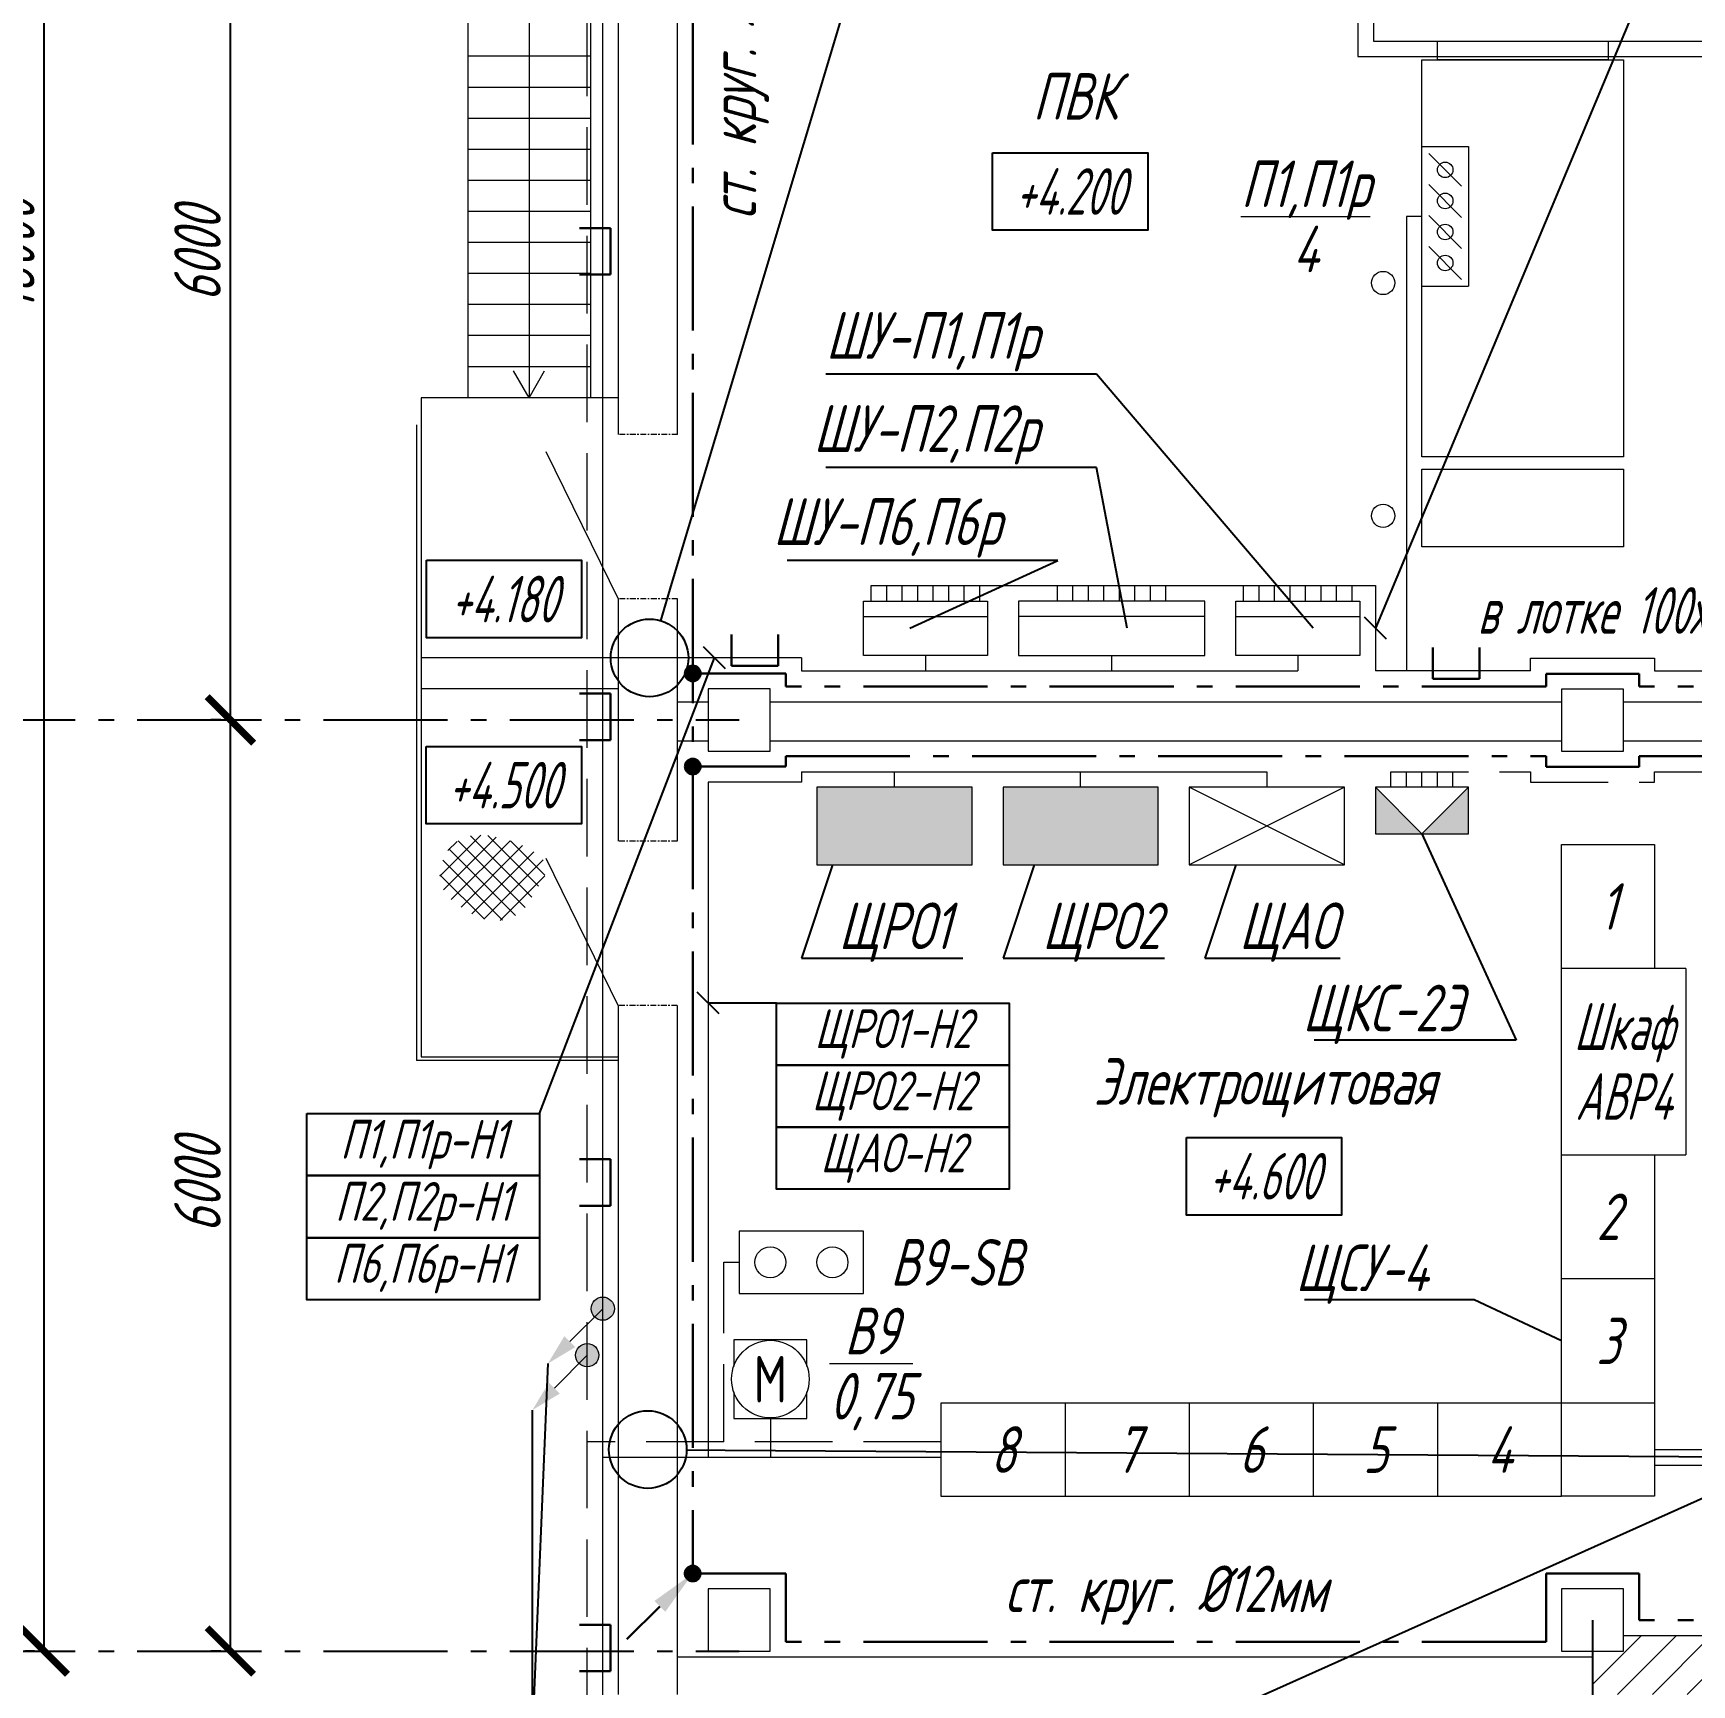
# Model space of a CAD drawing. Header units: millimetres. Extents: x -14296 to 10264, y -13087 to -5602.
# Drawn here: x -2639 to -2532.1, y -12812.1 to -12705.7 of the extents above; entities that cross this region are included whole.
import ezdxf
from ezdxf import colors
from ezdxf.entities.mleader import LeaderData, LeaderLine
from ezdxf.math import Vec2, Vec3

# ---------------------------------------------------------------- set-up
doc = ezdxf.new("R2010")
doc.units = ezdxf.units.MM
for name, pattern in [('CENTER2', [1.125, 0.75, -0.125, 0.125, -0.125]), ('gost5', [7, 5, -2, 0]), ('gost6', [12, 8, -1.5, 1, -1.5])]:
    doc.linetypes.add(name, pattern=pattern)
doc.layers.get('Defpoints').update_dxf_attribs({"color": 33})
for name, color, linetype, lineweight in [('Заземление (Сущ)', 6, 'gost6', 25), ('КаБель контрольный (Вновь)', 142, 'gost5', 15), ('КаБель силовой (Вновь)', 1, 'Continuous', 15), ('Линия выноска', 137, 'Continuous', 25), ('Осевая', 4, 'gost6', 25), ('Размерная', 4, 'Continuous', 25), ('Рамка тонкая', 5, 'Continuous', 25), ('Строительный', 251, 'Continuous', 13), ('Текст', 7, 'Continuous', 20), ('Технологическое', 156, 'Continuous', 18), ('Щиты пульты (Вновь)', 5, 'Continuous', 15), ('Эл. аппараты (Вновь)', 93, 'Continuous', 15), ('ЭлектрооБорудование (Вновь)', 160, 'Continuous', 15)]:
    doc.layers.add(name, color=color, linetype=linetype, lineweight=lineweight)
doc.layers.add('орудован', color=7, linetype='Continuous')
doc.styles.add('gost shx', font='gost.shx', dxfattribs={"oblique": 15})
doc.styles.add('Simplex', font='simplex.shx', dxfattribs={"width": 0.7, "oblique": 15})
doc.linetypes.add('ограждение1', pattern='A,0.25,-0.1,[133,ltypeshp.shx,S=0.1,R=0,X=-0.1,Y=0],-0.1,1', length=1.45)
doc.dimstyles.new('ISO-25', dxfattribs={"dimtxt": 3, "dimasz": 2.5, "dimexe": 1.25, "dimexo": 0.625, "dimtad": 1, "dimtxsty": 'gost shx', "dimcen": 2.5, "dimclrt": 2, "dimadec": 0, "dimazin": 0, "dimtfac": 1, "dimtmove": 0, "dimatfit": 3, "dimfxl": 1, "dimarcsym": 0})

# ---------------------------------------------------------------- blocks, each defined once
blk = doc.blocks.new('A$C32520DA1')
at = {"layer": 'орудован', "lineweight": -2, "ltscale": 0.3}
h = blk.add_hatch(dxfattribs=at)
h.set_pattern_fill('ANSI37', color=4, scale=0.25, angle=270, style=0)
h.set_pattern_definition([(45, (345.161, -3272.3488), (0.561266, -0.561266), []), (315, (345.161, -3272.3488), (-0.561266, -0.561266), [])])
edge = h.paths.add_edge_path()
edge.add_spline(control_points=[(2.52, -0.8), (2.28, -1.28), (1.72, -2.41), (-0.45, -2.98), (-2.14, -1.94), (-3.79, -0.67), (-3.56, 1.53), (-1.96, 2.98), (0.07, 2.73), (1.77, 2.21), (3.79, 0.92), (2.93, -0.25), (2.52, -0.8)], knot_values=[0, 0, 0, 0, 1.566566, 3.673336, 5.745346, 7.383422, 9.561681, 11.30499, 13.330467, 15.16078, 17.108533, 18.858869, 18.858869, 18.858869, 18.858869], degree=3, periodic=0)
blk = doc.blocks.new('_ArchTick')
at = {"color": 0, "const_width": 0.15}
blk.add_lwpolyline([(-0.5, -0.5), (0.5, 0.5)], dxfattribs=at)
blk = doc.blocks.new('*D899')
at = {"layer": 'Defpoints', "color": 0, "lineweight": 15, "transparency": 16777216}
for p in [(-2626.26, -12749.97), (-2626.26, -12749.97), (-2626.26, -12809.97)]:
    blk.add_point(p, dxfattribs=at)
at = {"layer": 'Размерная', "color": 0, "lineweight": -2, "transparency": 16777216}
for p, q in [((-2626.88, -12749.97), (-2627.51, -12749.97)), ((-2626.26, -12809.97), (-2626.26, -12749.97)), ((-2626.88, -12809.97), (-2627.51, -12809.97))]:
    blk.add_line(p, q, dxfattribs=at)
at = {"layer": 'Размерная', "color": 0, "lineweight": -2, "transparency": 16777216, "xscale": 3, "yscale": 3, "zscale": 3}
for p, rotation in [((-2626.26, -12749.97), 90), ((-2626.26, -12809.97), 270)]:
    blk.add_blockref('_ArchTick', p, dxfattribs=dict(at, rotation=rotation))
at = {"layer": 'Размерная', "color": 2, "transparency": 16777216, "insert": (-2628.38, -12779.97), "char_height": 3, "attachment_point": 5, "rotation": 90, "style": 'Simplex'}
blk.add_mtext('6000', dxfattribs=at)
blk = doc.blocks.new('*D900')
at = {"layer": 'Defpoints', "color": 0, "lineweight": 15, "transparency": 16777216}
for p in [(-2626.26, -12689.97), (-2626.26, -12689.97), (-2626.26, -12749.97)]:
    blk.add_point(p, dxfattribs=at)
at = {"layer": 'Размерная', "color": 0, "lineweight": -2, "transparency": 16777216}
for p, q in [((-2626.88, -12689.97), (-2627.51, -12689.97)), ((-2626.26, -12749.97), (-2626.26, -12689.97)), ((-2626.88, -12749.97), (-2627.51, -12749.97))]:
    blk.add_line(p, q, dxfattribs=at)
at = {"layer": 'Размерная', "color": 0, "lineweight": -2, "transparency": 16777216, "xscale": 3, "yscale": 3, "zscale": 3}
for p, rotation in [((-2626.26, -12689.97), 90), ((-2626.26, -12749.97), 270)]:
    blk.add_blockref('_ArchTick', p, dxfattribs=dict(at, rotation=rotation))
at = {"layer": 'Размерная', "color": 2, "transparency": 16777216, "insert": (-2628.38, -12719.97), "char_height": 3, "attachment_point": 5, "rotation": 90, "style": 'Simplex'}
blk.add_mtext('6000', dxfattribs=at)
blk = doc.blocks.new('*D902')
at = {"layer": 'Defpoints', "color": 0, "lineweight": 15, "transparency": 16777216}
for p in [(-2638.26, -12629.97), (-2638.26, -12629.97), (-2638.26, -12809.97)]:
    blk.add_point(p, dxfattribs=at)
at = {"layer": 'Размерная', "color": 0, "lineweight": -2, "transparency": 16777216}
for p, q in [((-2638.88, -12629.97), (-2639.51, -12629.97)), ((-2638.26, -12809.97), (-2638.26, -12629.97)), ((-2638.88, -12809.97), (-2639.51, -12809.97))]:
    blk.add_line(p, q, dxfattribs=at)
at = {"layer": 'Размерная', "color": 0, "lineweight": -2, "transparency": 16777216, "xscale": 3, "yscale": 3, "zscale": 3}
for p, rotation in [((-2638.26, -12629.97), 90), ((-2638.26, -12809.97), 270)]:
    blk.add_blockref('_ArchTick', p, dxfattribs=dict(at, rotation=rotation))
at = {"layer": 'Размерная', "color": 2, "transparency": 16777216, "insert": (-2640.38, -12719.97), "char_height": 3, "attachment_point": 5, "rotation": 90, "style": 'Simplex'}
blk.add_mtext('18000', dxfattribs=at)
blk = doc.blocks.new('A$C218E5FD8')
at = {"layer": 'Заземление (Сущ)', "lineweight": 30}
blk.add_hatch(color=256, dxfattribs=at).paths.add_polyline_path([(4.74, 4.24, 1), (3.74, 4.24, 1)])
blk.add_line((2.12, 2.12), (0, 0), dxfattribs=at)
blk.add_circle((4.24, 4.24), 0.5, dxfattribs=at)
blk.add_solid([(2.47, 1.77), (1.77, 2.47), (4.24, 4.24)], dxfattribs=at)
blk = doc.blocks.new('A$C52C35D5F')
at = {"layer": 'Щиты пульты (Вновь)'}
blk.add_hatch(color=256, dxfattribs=at).paths.add_polyline_path([(0, 5), (0, 0), (10, 0), (10, 5)])
for p, q in [((0, 5), (0, 0)), ((10, 5), (0, 5)), ((10, 0), (10, 5)), ((0, 0), (10, 0))]:
    blk.add_line(p, q, dxfattribs=at)
blk = doc.blocks.new('A$C66865B55')
at = {"layer": 'Щиты пульты (Вновь)'}
for p, q in [((0, 5), (0, 0)), ((10, 5), (0, 5)), ((0, 5), (10, 0)), ((0, 0), (10, 5)), ((10, 0), (10, 5)), ((0, 0), (10, 0))]:
    blk.add_line(p, q, dxfattribs=at)
blk = doc.blocks.new('_None')
blk = doc.blocks.new('A$C2C4D244A')
at = {"layer": 'Эл. аппараты (Вновь)'}
for p, q in [((4, 8), (0, 8)), ((0, 8), (0, 0)), ((4, 0), (4, 8)), ((0, 0), (4, 0))]:
    blk.add_line(p, q, dxfattribs=at)
for centre in [(2, 6), (2, 2)]:
    blk.add_circle(centre, 1, dxfattribs=at)
blk = doc.blocks.new('A$C4BB167BF')
at = {"layer": 'Щиты пульты (Вновь)'}
h = blk.add_hatch(color=256, dxfattribs=at)
h.paths.add_polyline_path([(0, 3), (0, 0), (3, 3)])
h.paths.add_polyline_path([(6, 3), (3, 3), (6, 0)])
for p, q in [((0, 3), (0, 0)), ((6, 3), (0, 3)), ((0, 0), (3, 3)), ((3, 3), (6, 0)), ((6, 0), (6, 3)), ((0, 0), (6, 0))]:
    blk.add_line(p, q, dxfattribs=at)
blk = doc.blocks.new('_DotBlank')
at = {"color": 0, "linetype": 'ByBlock', "lineweight": -2}
blk.add_line((-0.5, 0), (-1, 0), dxfattribs=at)
blk.add_circle((0, 0), 0.5, dxfattribs=at)

msp = doc.modelspace()

# ---------------------------------------------------------------- hatches: boundary and pattern name
at = {"layer": 'Заземление (Сущ)', "lineweight": 30}
for points in [[(-2595.95744, -12746.97393, 1), (-2596.95744, -12746.97393, 1)], [(-2595.95744, -12752.97393, 1), (-2596.95744, -12752.97393, 1)]]:
    msp.add_hatch(color=256, dxfattribs=at).paths.add_polyline_path(points)
at = {"layer": 'КаБель контрольный (Вновь)', "linetype": 'ByBlock'}
msp.add_hatch(color=256, dxfattribs=at).paths.add_polyline_path([(-2604.00744, -12790.90925, 1), (-2602.50744, -12790.90925, 1)])
at = {"layer": 'КаБель силовой (Вновь)'}
msp.add_hatch(color=256, dxfattribs=at).paths.add_polyline_path([(-2603.00744, -12787.90925, 1), (-2601.50744, -12787.90925, 1)])
at = {"layer": 'Строительный'}
h = msp.add_hatch(dxfattribs=at)
h.set_pattern_fill('ANSI31', color=256, scale=0.5)
h.set_pattern_definition([(45, (-5585.6675, -13627.7531), (-1.122532, 1.122532), [])])
h.paths.add_polyline_path([(-2519.85744, -12812.77393), (-2519.85744, -12808.97393), (-2536.45744, -12808.97393), (-2536.45744, -12809.97393), (-2538.45744, -12809.97393), (-2538.45744, -12812.77393)])
h.paths.add_polyline_path([(-2505.45744, -12812.77393), (-2505.45744, -12808.97393), (-2509.25744, -12808.97393), (-2509.25744, -12812.77393)])

# ---------------------------------------------------------------- linework, layer by layer
at = {"layer": 'Заземление (Сущ)', "lineweight": 30}
for p, q in [((-2596.45744, -12692.88466), (-2596.45744, -12804.97393)), ((-2590.45744, -12746.97393), (-2596.45744, -12746.97393)), ((-2590.45744, -12747.81321), (-2590.45744, -12746.97393)), ((-2541.45744, -12747.81321), (-2590.45744, -12747.81321)), ((-2535.45744, -12746.99014), (-2541.45744, -12746.99014)), ((-2541.45744, -12746.99014), (-2541.45744, -12747.81321)), ((-2535.45744, -12747.81321), (-2535.45744, -12746.99014)), ((-2486.45744, -12747.81321), (-2535.45744, -12747.81321)), ((-2590.45744, -12752.97393), (-2596.45744, -12752.97393)), ((-2590.45744, -12752.97393), (-2590.45744, -12752.31321)), ((-2590.45744, -12752.31321), (-2541.45744, -12752.31321)), ((-2541.45744, -12752.99014), (-2541.45744, -12752.31321)), ((-2535.45744, -12752.99014), (-2541.45744, -12752.99014)), ((-2535.45744, -12752.99014), (-2535.45744, -12752.31321)), ((-2535.45744, -12752.31321), (-2486.45744, -12752.31321)), ((-2590.45744, -12804.97393), (-2596.45744, -12804.97393)), ((-2590.45744, -12809.37393), (-2590.45744, -12804.97393)), ((-2535.45744, -12804.97393), (-2541.45744, -12804.97393)), ((-2541.45744, -12804.97393), (-2541.45744, -12809.37393)), ((-2535.45744, -12807.97393), (-2535.45744, -12804.97393)), ((-2486.45744, -12807.97393), (-2535.45744, -12807.97393)), ((-2541.45744, -12809.37393), (-2590.45744, -12809.37393))]:
    msp.add_line(p, q, dxfattribs=at)
for centre in [(-2596.45744, -12746.97393), (-2596.45744, -12752.97393)]:
    msp.add_circle(centre, 0.5, dxfattribs=at)
at = {"layer": 'КаБель контрольный (Вновь)'}
for p, q in [((-2603.25744, -12814.77393), (-2603.25744, -12625.17393)), ((-2551.45744, -12754.31321), (-2551.45744, -12753.31321)), ((-2551.45744, -12753.31321), (-2542.45744, -12753.31321)), ((-2550.45744, -12754.31321), (-2550.45744, -12753.31321)), ((-2549.45744, -12754.31321), (-2549.45744, -12753.31321)), ((-2548.45744, -12754.31321), (-2548.45744, -12753.31321)), ((-2547.45744, -12754.31321), (-2547.45744, -12753.31321)), ((-2542.45744, -12753.31321), (-2542.45744, -12753.99014)), ((-2542.45744, -12753.99014), (-2534.45744, -12753.99014)), ((-2534.45744, -12753.99014), (-2534.45744, -12753.31321)), ((-2534.45744, -12753.31321), (-2528.45744, -12753.31321)), ((-2594.45744, -12796.49014), (-2594.45744, -12784.92195)), ((-2594.45744, -12784.92195), (-2593.45744, -12784.92195)), ((-2580.45744, -12796.49014), (-2603.25744, -12796.49014)), ((-2534.45744, -12797.99014), (-2521.45744, -12797.99014))]:
    msp.add_line(p, q, dxfattribs=at)
at = {"layer": 'КаБель контрольный (Вновь)', "linetype": 'ByBlock'}
msp.add_line((-2605.37876, -12793.03057), (-2603.25744, -12790.90925), dxfattribs=at)
msp.add_circle((-2603.25744, -12790.90925), 0.75, dxfattribs=at)
msp.add_solid([(-2605.0252, -12793.38412), (-2605.73231, -12792.67702), (-2606.79297, -12794.44478)], dxfattribs=at)
at = {"layer": 'КаБель силовой (Вновь)'}
for p, q in [((-2602.25744, -12813.77393), (-2602.25744, -12626.17393)), ((-2549.45744, -12713.02393), (-2546.45744, -12713.02393)), ((-2549.45744, -12722.02393), (-2549.45744, -12713.02393)), ((-2546.89678, -12715.58459), (-2549.0181, -12713.46327)), ((-2546.45744, -12713.02393), (-2546.45744, -12722.02393)), ((-2546.89678, -12717.58459), (-2549.0181, -12715.46327)), ((-2549.45744, -12717.52393), (-2550.45744, -12717.52393)), ((-2550.45744, -12717.52393), (-2550.45744, -12746.81321)), ((-2546.89678, -12719.58459), (-2549.0181, -12717.46327)), ((-2546.89678, -12721.58459), (-2549.0181, -12719.46327)), ((-2549.45744, -12722.02393), (-2546.45902, -12722.02393)), ((-2584.95744, -12741.31321), (-2552.45744, -12741.31321)), ((-2584.95744, -12742.31321), (-2584.95744, -12741.31321)), ((-2583.95744, -12742.31321), (-2583.95744, -12741.31321)), ((-2582.95744, -12742.31321), (-2582.95744, -12741.31321)), ((-2581.95744, -12742.31321), (-2581.95744, -12741.31321)), ((-2580.95744, -12742.31321), (-2580.95744, -12741.31321)), ((-2579.95744, -12742.31321), (-2579.95744, -12741.31321)), ((-2578.95744, -12742.31321), (-2578.95744, -12741.31321)), ((-2577.95744, -12742.31321), (-2577.95744, -12741.31321)), ((-2572.95744, -12742.31321), (-2572.95744, -12741.31321)), ((-2571.95744, -12742.31321), (-2571.95744, -12741.31321)), ((-2570.95744, -12742.31321), (-2570.95744, -12741.31321)), ((-2569.95744, -12742.31321), (-2569.95744, -12741.31321)), ((-2568.95744, -12742.31321), (-2568.95744, -12741.31321)), ((-2567.95744, -12742.31321), (-2567.95744, -12741.31321)), ((-2566.95744, -12742.31321), (-2566.95744, -12741.31321)), ((-2565.95744, -12742.31321), (-2565.95744, -12741.31321)), ((-2560.95744, -12742.31321), (-2560.95744, -12741.31321)), ((-2559.95744, -12742.31321), (-2559.95744, -12741.31321)), ((-2558.95744, -12742.31321), (-2558.95744, -12741.31321)), ((-2557.95744, -12742.31321), (-2557.95744, -12741.31321)), ((-2556.95744, -12742.31321), (-2556.95744, -12741.31321)), ((-2555.95744, -12742.31321), (-2555.95744, -12741.31321)), ((-2554.95744, -12742.31321), (-2554.95744, -12741.31321)), ((-2553.95744, -12742.31321), (-2553.95744, -12741.31321)), ((-2552.45744, -12741.31321), (-2552.45744, -12746.81321)), ((-2589.45744, -12745.97393), (-2602.25744, -12745.97393)), ((-2589.45744, -12745.97393), (-2589.45744, -12746.81321)), ((-2581.45744, -12745.81321), (-2581.45744, -12746.81321)), ((-2569.45744, -12745.81321), (-2569.45744, -12746.81321)), ((-2557.45744, -12745.81321), (-2557.45744, -12746.81321)), ((-2542.45744, -12746.81321), (-2542.45744, -12745.99014)), ((-2542.45744, -12745.99014), (-2534.45744, -12745.99014)), ((-2534.45744, -12745.99014), (-2534.45744, -12746.81321)), ((-2589.45744, -12746.81321), (-2557.45744, -12746.81321)), ((-2542.45744, -12746.81321), (-2552.45744, -12746.81321)), ((-2534.45744, -12746.81321), (-2500.45744, -12746.81321)), ((-2589.45744, -12753.97393), (-2595.45744, -12753.97393)), ((-2595.45744, -12753.97393), (-2595.45744, -12797.49014)), ((-2589.45744, -12753.31321), (-2559.45744, -12753.31321)), ((-2589.45744, -12753.31321), (-2589.45744, -12753.97393)), ((-2583.45744, -12754.31321), (-2583.45744, -12753.31321)), ((-2571.45744, -12754.31321), (-2571.45744, -12753.31321)), ((-2559.45744, -12753.31321), (-2559.45744, -12754.31321)), ((-2604.37876, -12790.03057), (-2602.25744, -12787.90925)), ((-2591.45607, -12794.9497), (-2591.45607, -12797.49014)), ((-2534.45744, -12796.99014), (-2522.45744, -12796.99014)), ((-2580.45744, -12797.49014), (-2602.25744, -12797.49014))]:
    msp.add_line(p, q, dxfattribs=at)
for centre, radius in [((-2547.95744, -12714.52393), 0.5), ((-2547.95744, -12716.52393), 0.5), ((-2547.95744, -12718.52393), 0.5), ((-2547.95744, -12720.52393), 0.5), ((-2551.95744, -12721.81321), 0.75), ((-2551.95744, -12736.81321), 0.75), ((-2602.25744, -12787.90925), 0.75)]:
    msp.add_circle(centre, radius, dxfattribs=at)
msp.add_solid([(-2604.0252, -12790.38412), (-2604.73231, -12789.67702), (-2605.79297, -12791.44478)], dxfattribs=at)
at = {"layer": 'Линия выноска'}
for p, q in [((-2527.59742, -12684.66222), (-2552.45744, -12744.06321)), ((-2551.75033, -12744.77031), (-2553.16454, -12743.3561)), ((-2594.34302, -12746.68104), (-2595.75724, -12745.26683)), ((-2606.3275, -12775.33504), (-2595.05013, -12745.97393)), ((-2594.75033, -12768.92026), (-2596.16454, -12767.50605)), ((-2591.06141, -12768.21315), (-2595.45744, -12768.21315)), ((-2605.79297, -12791.44478), (-2606.79297, -12815.07865)), ((-2606.79297, -12815.07865), (-2606.79297, -12794.44478))]:
    msp.add_line(p, q, dxfattribs=at)
at = {"layer": 'Осевая'}
for p, q in [((-2644.25744, -12749.97393), (-2593.45744, -12749.97393)), ((-2538.45744, -12807.97393), (-2538.45744, -12824.88129)), ((-2644.25744, -12809.97393), (-2593.45744, -12809.97393))]:
    msp.add_line(p, q, dxfattribs=at)
at = {"layer": 'Рамка тонкая', "lineweight": 30}
for p, q in [((-2601.75744, -12718.27393), (-2603.75744, -12718.27393)), ((-2601.75744, -12721.27393), (-2601.75744, -12718.27393)), ((-2603.75744, -12721.27393), (-2601.75744, -12721.27393)), ((-2593.95744, -12744.47393), (-2593.95744, -12746.47393)), ((-2590.95744, -12746.47393), (-2590.95744, -12744.47393)), ((-2548.75744, -12745.31321), (-2548.75744, -12747.31321)), ((-2545.75744, -12747.31321), (-2545.75744, -12745.31321)), ((-2593.95744, -12746.47393), (-2590.95744, -12746.47393)), ((-2548.75744, -12747.31321), (-2545.75744, -12747.31321)), ((-2601.75744, -12748.27393), (-2603.75744, -12748.27393)), ((-2601.75744, -12751.27393), (-2601.75744, -12748.27393)), ((-2603.75744, -12751.27393), (-2601.75744, -12751.27393)), ((-2601.75744, -12778.27393), (-2603.75744, -12778.27393)), ((-2601.75744, -12781.27393), (-2601.75744, -12778.27393)), ((-2603.75744, -12781.27393), (-2601.75744, -12781.27393)), ((-2601.75744, -12808.27393), (-2603.75744, -12808.27393)), ((-2601.75744, -12811.27393), (-2601.75744, -12808.27393)), ((-2603.75744, -12811.27393), (-2601.75744, -12811.27393))]:
    msp.add_line(p, q, dxfattribs=at)
at = {"layer": 'Рамка тонкая'}
for points in [[(-2577.12844, -12713.41607), (-2567.12844, -12713.41607), (-2567.12844, -12718.41607), (-2577.12844, -12718.41607)], [(-2613.61817, -12739.68396), (-2603.61817, -12739.68396), (-2603.61817, -12744.68396), (-2613.61817, -12744.68396)], [(-2613.63485, -12751.67511), (-2603.63485, -12751.67511), (-2603.63485, -12756.67511), (-2613.63485, -12756.67511)], [(-2591.06141, -12768.21315), (-2576.06141, -12768.21315), (-2576.06141, -12772.21315), (-2591.06141, -12772.21315)], [(-2591.06141, -12772.21315), (-2576.06141, -12772.21315), (-2576.06141, -12776.21315), (-2591.06141, -12776.21315)], [(-2621.3275, -12775.33504), (-2606.3275, -12775.33504), (-2606.3275, -12779.33504), (-2621.3275, -12779.33504)], [(-2591.06141, -12776.21315), (-2576.06141, -12776.21315), (-2576.06141, -12780.21315), (-2591.06141, -12780.21315)], [(-2564.634, -12776.87648), (-2554.634, -12776.87648), (-2554.634, -12781.87648), (-2564.634, -12781.87648)], [(-2621.3275, -12779.33504), (-2606.3275, -12779.33504), (-2606.3275, -12783.33504), (-2621.3275, -12783.33504)], [(-2621.3275, -12783.33504), (-2606.3275, -12783.33504), (-2606.3275, -12787.33504), (-2621.3275, -12787.33504)]]:
    msp.add_lwpolyline(points, close=True, dxfattribs=at)
at = {"layer": 'Строительный'}
for p, q in [((-2601.25744, -12627.17393), (-2601.25744, -12731.57393)), ((-2597.45744, -12688.72393), (-2597.45744, -12731.57393)), ((-2613.95744, -12729.20679), (-2613.95744, -12771.68599)), ((-2614.25744, -12730.94738), (-2614.25744, -12731.24738)), ((-2605.93628, -12732.66244), (-2601.25744, -12742.17393)), ((-2601.25744, -12742.17393), (-2601.25744, -12757.77393)), ((-2597.45744, -12742.17393), (-2597.45744, -12757.77393)), ((-2597.45744, -12748.81321), (-2595.45744, -12748.81321)), ((-2597.45744, -12748.81321), (-2595.45744, -12748.81321)), ((-2591.45744, -12747.97393), (-2595.45744, -12747.97393)), ((-2595.45744, -12747.97393), (-2595.45744, -12751.97393)), ((-2591.45744, -12747.97393), (-2595.45744, -12747.97393)), ((-2595.45744, -12747.97393), (-2595.45744, -12751.97393)), ((-2591.45744, -12751.97393), (-2591.45744, -12747.97393)), ((-2591.45744, -12751.97393), (-2591.45744, -12747.97393)), ((-2591.45744, -12748.81321), (-2540.45744, -12748.81321)), ((-2536.45744, -12747.99014), (-2540.45744, -12747.99014)), ((-2540.45744, -12747.99014), (-2540.45744, -12751.99014)), ((-2536.45744, -12751.99014), (-2536.45744, -12747.99014)), ((-2536.45744, -12748.81321), (-2485.45744, -12748.81321)), ((-2536.45744, -12748.81321), (-2485.45744, -12748.81321)), ((-2597.45744, -12751.31321), (-2595.45744, -12751.31321)), ((-2595.45744, -12751.97393), (-2591.45744, -12751.97393)), ((-2595.45744, -12751.97393), (-2591.45744, -12751.97393)), ((-2591.45744, -12751.31321), (-2540.45744, -12751.31321)), ((-2540.45744, -12751.99014), (-2536.45744, -12751.99014)), ((-2536.45744, -12751.31321), (-2485.45744, -12751.31321)), ((-2605.93628, -12758.8814), (-2601.25744, -12768.39288)), ((-2601.25744, -12768.37393), (-2601.25744, -12812.77393)), ((-2597.45744, -12768.37393), (-2597.45744, -12812.77393)), ((-2613.95744, -12771.68599), (-2601.25744, -12771.68599)), ((-2591.45744, -12805.97393), (-2595.45744, -12805.97393)), ((-2595.45744, -12805.97393), (-2595.45744, -12809.97393)), ((-2591.45744, -12809.97393), (-2591.45744, -12805.97393)), ((-2595.45744, -12809.97393), (-2591.45744, -12809.97393))]:
    msp.add_line(p, q, dxfattribs=at)
at = {"layer": 'Строительный', "ltscale": 0.3}
for p, q in [((-2610.95737, -12684.20679), (-2610.95737, -12729.20679)), ((-2603.05744, -12684.20679), (-2603.05744, -12729.20679)), ((-2607.0074, -12685.80679), (-2607.0074, -12729.20679)), ((-2603.05744, -12707.20679), (-2610.95737, -12707.20679)), ((-2603.05744, -12709.20679), (-2610.95737, -12709.20679)), ((-2603.05744, -12711.20679), (-2610.95737, -12711.20679)), ((-2603.05744, -12713.20679), (-2610.95737, -12713.20679)), ((-2603.05744, -12715.20679), (-2610.95737, -12715.20679)), ((-2603.05744, -12717.20679), (-2610.95737, -12717.20679)), ((-2603.05744, -12719.20679), (-2610.95737, -12719.20679)), ((-2603.05744, -12721.20679), (-2610.95737, -12721.20679)), ((-2603.05744, -12723.20679), (-2610.95737, -12723.20679)), ((-2603.05744, -12725.20679), (-2610.95737, -12725.20679)), ((-2603.05744, -12727.20679), (-2610.95737, -12727.20679)), ((-2607.0074, -12729.20679), (-2608.0074, -12727.47474)), ((-2607.0074, -12729.20679), (-2606.0074, -12727.47474)), ((-2601.25744, -12729.20679), (-2613.95744, -12729.20679)), ((-2601.25744, -12745.97393), (-2613.95744, -12745.97393)), ((-2601.25744, -12747.97393), (-2613.95744, -12747.97393))]:
    msp.add_line(p, q, dxfattribs=at)
at = {"layer": 'Строительный', "ltscale": 100}
for p, q in [((-2553.57836, -12691.22393), (-2553.57836, -12707.22393)), ((-2552.57836, -12691.22393), (-2552.57836, -12706.22393)), ((-2553.57836, -12707.22393), (-2478.45744, -12707.22393)), ((-2552.57836, -12706.22393), (-2478.45744, -12706.22393)), ((-2591.45744, -12748.81321), (-2540.45744, -12748.81321)), ((-2536.45744, -12805.97393), (-2540.45744, -12805.97393)), ((-2540.45744, -12805.97393), (-2540.45744, -12809.97393)), ((-2536.45744, -12809.97393), (-2536.45744, -12805.97393)), ((-2536.45744, -12809.97393), (-2536.45744, -12808.97393)), ((-2536.45744, -12809.97393), (-2536.45744, -12808.97393)), ((-2536.45744, -12808.97393), (-2519.85744, -12808.97393)), ((-2538.45744, -12810.37393), (-2597.45744, -12810.37393)), ((-2540.45744, -12809.97393), (-2536.45744, -12809.97393))]:
    msp.add_line(p, q, dxfattribs=at)
at = {"layer": 'Строительный', "linetype": 'ограждение1', "ltscale": 3}
for p in [(-2614.25744, -12731.24738), (-2601.25744, -12771.9272)]:
    msp.add_line(p, (-2614.25744, -12771.9272), dxfattribs=at)
at = {"layer": 'Строительный', "linetype": 'CENTER2', "ltscale": 0.5}
for p, q in [((-2597.43101, -12731.57393), (-2601.25744, -12731.57393)), ((-2597.43101, -12742.17393), (-2601.25744, -12742.17393)), ((-2597.45744, -12757.77393), (-2601.25744, -12757.77393)), ((-2597.45744, -12768.37393), (-2601.25744, -12768.37393))]:
    msp.add_line(p, q, dxfattribs=at)
at = {"layer": 'Технологическое', "color": 128, "ltscale": 10}
for p, q in [((-2548.45744, -12706.22393), (-2537.45744, -12706.22393)), ((-2548.45744, -12707.42393), (-2548.45744, -12706.22393)), ((-2537.45744, -12706.22393), (-2537.45744, -12707.42393)), ((-2549.45744, -12707.42393), (-2536.45744, -12707.42393)), ((-2549.45744, -12709.21769), (-2549.45744, -12707.42393)), ((-2549.45744, -12707.42393), (-2536.45744, -12707.42393)), ((-2549.45744, -12733.00535), (-2549.45744, -12707.42393)), ((-2537.45744, -12707.42393), (-2548.45744, -12707.42393)), ((-2536.45744, -12707.42393), (-2536.45744, -12709.21769)), ((-2536.45744, -12707.42393), (-2536.45744, -12733.00535)), ((-2536.45744, -12733.00535), (-2549.45744, -12733.00535)), ((-2549.45744, -12738.80535), (-2549.45744, -12733.80535)), ((-2549.45744, -12733.80535), (-2536.45744, -12733.80535)), ((-2536.45744, -12733.80535), (-2536.45744, -12738.80535)), ((-2536.45744, -12738.80535), (-2549.45744, -12738.80535))]:
    msp.add_line(p, q, dxfattribs=at)
at = {"layer": 'Технологическое', "color": 128}
for p, q in [((-2589.09333, -12789.92195), (-2593.81882, -12789.92195)), ((-2593.81882, -12789.92195), (-2593.81882, -12791.63272)), ((-2589.09333, -12791.63272), (-2589.09333, -12789.92195)), ((-2593.81882, -12793.26668), (-2593.81882, -12794.97745)), ((-2589.09333, -12794.97745), (-2589.09333, -12793.26668)), ((-2593.81882, -12794.97745), (-2589.09333, -12794.97745))]:
    msp.add_line(p, q, dxfattribs=at)
at = {"layer": 'Щиты пульты (Вновь)'}
for p, q in [((-2585.45744, -12742.31321), (-2577.45744, -12742.31321)), ((-2585.45744, -12745.81321), (-2585.45744, -12742.31321)), ((-2577.45744, -12742.31321), (-2577.45744, -12745.81321)), ((-2563.45744, -12742.31321), (-2575.45744, -12742.31321)), ((-2575.45744, -12742.31321), (-2575.45744, -12745.81321)), ((-2563.45744, -12745.81321), (-2563.45744, -12742.31321)), ((-2561.45744, -12742.31321), (-2553.45744, -12742.31321)), ((-2561.45744, -12745.81321), (-2561.45744, -12742.31321)), ((-2553.45744, -12742.31321), (-2553.45744, -12745.81321)), ((-2585.45744, -12743.31321), (-2577.45744, -12743.31321)), ((-2563.45744, -12743.31321), (-2575.45744, -12743.31321)), ((-2561.45744, -12743.31321), (-2553.45744, -12743.31321)), ((-2577.45744, -12745.81321), (-2585.45744, -12745.81321)), ((-2575.45744, -12745.81321), (-2563.45744, -12745.81321)), ((-2553.45744, -12745.81321), (-2561.45744, -12745.81321)), ((-2540.45744, -12757.99014), (-2534.45744, -12757.99014)), ((-2540.45744, -12765.99014), (-2540.45744, -12757.99014)), ((-2534.45744, -12757.99014), (-2534.45744, -12765.99014)), ((-2532.45744, -12765.99014), (-2540.45744, -12765.99014)), ((-2540.45744, -12777.99014), (-2540.45744, -12765.99014)), ((-2532.45744, -12765.99014), (-2532.45744, -12777.99014)), ((-2540.45744, -12777.99014), (-2532.45744, -12777.99014)), ((-2540.45744, -12785.99014), (-2540.45744, -12777.99014)), ((-2534.45744, -12777.99014), (-2534.45744, -12785.99014)), ((-2534.45744, -12785.99014), (-2540.45744, -12785.99014)), ((-2540.45744, -12793.99014), (-2540.45744, -12785.99014)), ((-2534.45744, -12785.99014), (-2534.45744, -12793.99014)), ((-2572.45744, -12793.99014), (-2580.45744, -12793.99014)), ((-2580.45744, -12793.99014), (-2580.45744, -12799.99014)), ((-2564.45744, -12793.99014), (-2572.45744, -12793.99014)), ((-2572.45744, -12793.99014), (-2572.45744, -12799.99014)), ((-2556.45744, -12793.99014), (-2564.45744, -12793.99014)), ((-2564.45744, -12793.99014), (-2564.45744, -12799.99014)), ((-2548.45744, -12793.99014), (-2556.45744, -12793.99014)), ((-2556.45744, -12793.99014), (-2556.45744, -12799.99014)), ((-2540.45744, -12793.99014), (-2548.45744, -12793.99014)), ((-2548.45744, -12793.99014), (-2548.45744, -12799.99014)), ((-2534.45744, -12793.99014), (-2540.45744, -12793.99014)), ((-2540.45744, -12799.99014), (-2540.45744, -12793.99014)), ((-2534.45744, -12793.99014), (-2534.45744, -12799.99014)), ((-2580.45744, -12799.99014), (-2572.45744, -12799.99014)), ((-2572.45744, -12799.99014), (-2564.45744, -12799.99014)), ((-2564.45744, -12799.99014), (-2556.45744, -12799.99014)), ((-2556.45744, -12799.99014), (-2548.45744, -12799.99014)), ((-2548.45744, -12799.99014), (-2540.45744, -12799.99014)), ((-2534.45744, -12799.99014), (-2540.45744, -12799.99014))]:
    msp.add_line(p, q, dxfattribs=at)
at = {"layer": 'ЭлектрооБорудование (Вновь)'}
msp.add_circle((-2591.45607, -12792.4497), 2.5, dxfattribs=at)

# ---------------------------------------------------------------- block references
at = {"rotation": 180}
msp.add_blockref('A$C4BB167BF', (-2546.45748, -12754.31324), dxfattribs=at)
at = {"layer": 'Рамка тонкая', "rotation": 180}
for name, p in [('A$C52C35D5F', (-2578.45744, -12754.3132)), ('A$C52C35D5F', (-2566.45744, -12754.3132)), ('A$C66865B55', (-2554.45744, -12754.3132))]:
    msp.add_blockref(name, p, dxfattribs=at)
at = {"layer": 'Строительный'}
for name, p in [('A$C32520DA1', (-2609.14942, -12760.19981)), ('A$C218E5FD8', (-2600.70004, -12809.21657))]:
    msp.add_blockref(name, p, dxfattribs=at)
at = {"layer": 'Эл. аппараты (Вновь)', "rotation": 90}
msp.add_blockref('A$C2C4D244A', (-2585.45743, -12786.92193), dxfattribs=at)

# ---------------------------------------------------------------- texts
at = {"layer": 'Текст', "insert": (-2593.45744, -12707.33763), "char_height": 3, "width": 43.7026451, "attachment_point": 5, "rotation": 90, "style": 'Simplex'}
msp.add_mtext('ст. круг. %%C12мм', dxfattribs=at)
at = {"layer": 'Текст', "attachment_point": 5, "style": 'Simplex'}
for s, insert, char_height, width in [('ПВК', (-2571.82606, -12709.79329), 3, 29.3861195), ('{\\W0.6;+4.200}', (-2572.12844, -12715.91607), 3, 10), ('\\A1;\\SП1,П1р/4;', (-2556.95744, -12717.52393), 3, 4.9055162), ('{\\W0.6;+4.180}', (-2608.61817, -12742.18396), 3, 10), ('\\A1;{\\W0.6;в лотке 100х150мм}', (-2535.07705, -12742.91338), 3, 58.7087971), ('{\\W0.6;+4.500}', (-2608.63485, -12754.17511), 3, 10), ('\\A1;1', (-2537.45744, -12761.99014), 3, 6), ('ЩРО1-Н2', (-2583.56141, -12770.21315), 2.5, 15), ('{\\W0.7;Электрощитовая}', (-2559.59259, -12773.6739), 3, 29.3861195), ('{\\W0.7;ЩРО2-Н2}', (-2583.56141, -12774.21315), 2.5, 15), ('П1,П1р-Н1', (-2613.8275, -12777.33504), 2.5, 15), ('{\\W0.7;ЩАО-Н2}', (-2583.56141, -12778.21315), 2.5, 15), ('{\\W0.6;+4.600}', (-2559.634, -12779.37648), 3, 10), ('П2,П2р-Н1', (-2613.8275, -12781.33504), 2.5, 15), ('\\A1;2', (-2537.45744, -12781.99014), 3, 6), ('П6,П6р-Н1', (-2613.8275, -12785.33504), 2.5, 15), ('\\A1;\\SВ9/0,75;', (-2584.95607, -12791.4497), 3, 4.9055162), ('\\A1;3', (-2537.45744, -12789.99014), 3, 6), ('\\A1;8', (-2576.45744, -12796.99014), 3, 8), ('\\A1;7', (-2568.45744, -12796.99014), 3, 8), ('\\A1;6', (-2560.45744, -12796.99014), 3, 8), ('\\A1;5', (-2552.45744, -12796.99014), 3, 8), ('\\A1;4', (-2544.45744, -12796.99014), 3, 8), ('{\\W0.7;ст. круг. %%C12мм}', (-2565.95744, -12806.37393), 3, 43.7026451)]:
    msp.add_mtext(s, dxfattribs=dict(at, insert=insert, char_height=char_height, width=width))
at = {"layer": 'Текст', "insert": (-2536.45744, -12771.99014), "char_height": 3, "width": 8, "attachment_point": 5, "line_spacing_factor": 0.9, "style": 'Simplex'}
msp.add_mtext('\\A1;{\\W0.6;Шкаф\\PАВР4}', dxfattribs=at)
at = {"layer": 'Текст', "lineweight": 20, "insert": (-2579.45744, -12784.92195), "char_height": 3, "width": 34.4372976, "attachment_point": 5, "style": 'Simplex'}
msp.add_mtext('В9-SB', dxfattribs=at)
at = {"layer": 'ЭлектрооБорудование (Вновь)', "insert": (-2591.45607, -12792.4497), "char_height": 3, "width": 6.7817159, "attachment_point": 5, "style": 'Simplex'}
msp.add_mtext('{\\Q0;М}', dxfattribs=at)

# ---------------------------------------------------------------- dimensions: what is measured, and where the dimension line sits
at = {"layer": 'Размерная'}
for base, p1, p2, picture, middle in [((-2638.25744, -12629.97393), (-2638.25744, -12809.97393), (-2638.25744, -12629.97393), '*D902', (-2640.38244, -12719.97393)), ((-2626.25744, -12689.97393), (-2626.25744, -12749.97393), (-2626.25744, -12689.97393), '*D900', (-2628.38244, -12719.97393)), ((-2626.25744, -12749.97393), (-2626.25744, -12809.97393), (-2626.25744, -12749.97393), '*D899', (-2628.38244, -12779.97393))]:
    dim = msp.add_linear_dim(base=base, p1=p1, p2=p2, angle=90, dimstyle='ISO-25', override={"dimtxt": 3, "dimasz": 3, "dimlfac": 100, "dimrnd": 500, "dimtxsty": 'Simplex', "dimblk1": 'ArchTick', "dimblk2": 'ArchTick', "dimsah": 1}, dxfattribs=at)
    dim.commit()
    dim.dimension.update_dxf_attribs({"geometry": picture, "text_midpoint": middle})

# ---------------------------------------------------------------- leaders
at = {"layer": 'Линия выноска'}
ml = msp.add_multileader_mtext('Standard', dxfattribs=at)
ml.set_content('Кабельный проход\\P(типовая серия А7-92-13)', color=2, style='Simplex')
ml.set_leader_properties()
ml.set_arrow_properties(name='DOTBLANK')
ml.build(insert=Vec2(0, 0))
ml.multileader.update_dxf_attribs({"text_left_attachment_type": 6, "text_right_attachment_type": 6, "dogleg_length": 1, "arrow_head_size": 5})
ctx = ml.context
ctx.base_point, ctx.char_height, ctx.arrow_head_size, ctx.plane_origin = Vec3(-2584.183, -12699.15835), 3, 5, Vec3(-2629.79853, -12507.87488)
ctx.left_attachment, ctx.right_attachment, ctx.text_align_type = 6, 6, 1
notes = []
notes.append((ctx, [(1, (1, 1, 0), (-2585.183, -12699.15835), (1, 0), 1, [(0, [(-2599.24025, -12745.97393)], 0, [])])]))
ctx.mtext.insert, ctx.mtext.alignment, ctx.mtext.flow_direction = Vec3(-2559.26505, -12695.15835), 2, 5
ml = msp.add_multileader_mtext('Standard', dxfattribs=at)
ml.set_content('ШУ-П1,П1р', color=2, style='Simplex')
ml.set_leader_properties()
ml.set_arrow_properties(name='NONE')
ml.build(insert=Vec2(0, 0))
ml.multileader.update_dxf_attribs({"text_left_attachment_type": 6, "text_right_attachment_type": 6, "dogleg_length": 0})
ctx = ml.context
ctx.base_point, ctx.char_height, ctx.plane_origin = Vec3(-2591.6456, -12727.69934), 3, Vec3(-2477.64757, -12784.81171)
ctx.left_attachment, ctx.right_attachment, ctx.text_align_type = 6, 6, 1
notes.append((ctx, [(0, (1, 1, 0), (-2570.42454, -12727.69934), (-1, 0), 0, [(1, [(-2556.45744, -12744.06321)], 0, [])])]))
ctx.mtext.insert, ctx.mtext.alignment, ctx.mtext.line_spacing_factor, ctx.mtext.flow_direction = Vec3(-2581.03507, -12723.69934), 2, 0.8, 5
ml = msp.add_multileader_mtext('Standard', dxfattribs=at)
ml.set_content('ШУ-П2,П2р', color=2, style='Simplex')
ml.set_leader_properties()
ml.set_arrow_properties(name='NONE')
ml.build(insert=Vec2(0, 0))
ml.multileader.update_dxf_attribs({"text_left_attachment_type": 6, "text_right_attachment_type": 6, "dogleg_length": 0})
ctx = ml.context
ctx.base_point, ctx.char_height, ctx.plane_origin = Vec3(-2592.4456, -12733.69934), 3, Vec3(-2493.64757, -12784.81171)
ctx.left_attachment, ctx.right_attachment, ctx.text_align_type = 6, 6, 1
notes.append((ctx, [(0, (1, 1, 0), (-2570.42454, -12733.69934), (-1, 0), 0, [(1, [(-2568.45744, -12744.06321)], 0, [])])]))
ctx.mtext.insert, ctx.mtext.alignment, ctx.mtext.line_spacing_factor, ctx.mtext.flow_direction = Vec3(-2581.43507, -12729.69934), 2, 0.8, 5
ml = msp.add_multileader_mtext('Standard', dxfattribs=at)
ml.set_content('ШУ-П6,П6р', color=2, style='Simplex')
ml.set_leader_properties()
ml.set_arrow_properties(name='NONE')
ml.build(insert=Vec2(0, 0))
ml.multileader.update_dxf_attribs({"text_left_attachment_type": 6, "text_right_attachment_type": 6, "dogleg_length": 0})
ctx = ml.context
ctx.base_point, ctx.char_height, ctx.plane_origin = Vec3(-2594.94443, -12739.69934), 3, Vec3(-2507.64757, -12784.81171)
ctx.left_attachment, ctx.right_attachment, ctx.text_align_type = 6, 6, 1
notes.append((ctx, [(0, (1, 1, 0), (-2572.92337, -12739.69934), (-1, 0), 0, [(1, [(-2582.45744, -12744.06321)], 0, [])])]))
ctx.mtext.insert, ctx.mtext.alignment, ctx.mtext.line_spacing_factor, ctx.mtext.flow_direction = Vec3(-2583.9339, -12735.69934), 2, 0.8, 5
at = {"layer": 'Линия выноска', "lineweight": 20}
ml = msp.add_multileader_mtext('Standard', dxfattribs=at)
ml.set_content('ЩКС-2Э', color=2, style='Simplex')
ml.set_leader_properties()
ml.set_arrow_properties(name='NONE')
ml.build(insert=Vec2(0, 0))
ml.multileader.update_dxf_attribs({"text_left_attachment_type": 6, "text_right_attachment_type": 6, "dogleg_length": 0})
ctx = ml.context
ctx.base_point, ctx.char_height, ctx.plane_origin = Vec3(-2560.6041, -12770.60537), 3, Vec3(-2469.38576, -12797.47675)
ctx.left_attachment, ctx.right_attachment, ctx.text_align_type = 6, 6, 1
notes.append((ctx, [(0, (1, 1, 0), (-2543.39164, -12770.60537), (-1, 0), 0, [(1, [(-2549.45744, -12757.31321)], 0, [])])]))
ctx.mtext.insert, ctx.mtext.alignment, ctx.mtext.line_spacing_factor, ctx.mtext.flow_direction = Vec3(-2551.99787, -12767.03394), 2, 0.8, 5
at = {"layer": 'Линия выноска'}
ml = msp.add_multileader_mtext('Standard', dxfattribs=at)
ml.set_content('{\\W0.7;ЩРО1}', color=2, style='Simplex')
ml.set_leader_properties()
ml.set_arrow_properties(name='NONE')
ml.build(insert=Vec2(0, 0))
ml.multileader.update_dxf_attribs({"text_left_attachment_type": 6, "text_right_attachment_type": 6, "dogleg_length": 0})
ctx = ml.context
ctx.base_point, ctx.char_height, ctx.plane_origin = Vec3(-2589.45744, -12765.31321), 3, Vec3(-2520.49477, -12798.64648)
ctx.left_attachment, ctx.right_attachment, ctx.text_align_type = 6, 6, 1
notes.append((ctx, [(1, (1, 1, 0), (-2589.45744, -12765.31321), (1, 0), 0, [(1, [(-2587.45744, -12759.31321)], 0, [])])]))
ctx.mtext.insert, ctx.mtext.alignment, ctx.mtext.flow_direction = Vec3(-2583.45551, -12761.74178), 2, 5
ml = msp.add_multileader_mtext('Standard', dxfattribs=at)
ml.set_content('ЩРО2', color=2, style='Simplex')
ml.set_leader_properties()
ml.set_arrow_properties(name='NONE')
ml.build(insert=Vec2(0, 0))
ml.multileader.update_dxf_attribs({"text_left_attachment_type": 6, "text_right_attachment_type": 6, "dogleg_length": 0})
ctx = ml.context
ctx.base_point, ctx.char_height, ctx.plane_origin = Vec3(-2576.45744, -12765.31321), 3, Vec3(-2507.49477, -12798.64648)
ctx.left_attachment, ctx.right_attachment, ctx.text_align_type = 6, 6, 1
notes.append((ctx, [(1, (1, 1, 0), (-2576.45744, -12765.31321), (1, 0), 0, [(1, [(-2574.45744, -12759.31321)], 0, [])])]))
ctx.mtext.insert, ctx.mtext.alignment, ctx.mtext.flow_direction = Vec3(-2570.13207, -12761.74178), 2, 5
ml = msp.add_multileader_mtext('Standard', dxfattribs=at)
ml.set_content('ЩАО', color=2, style='Simplex')
ml.set_leader_properties()
ml.set_arrow_properties(name='NONE')
ml.build(insert=Vec2(0, 0))
ml.multileader.update_dxf_attribs({"text_left_attachment_type": 6, "text_right_attachment_type": 6, "dogleg_length": 0})
ctx = ml.context
ctx.base_point, ctx.char_height, ctx.plane_origin = Vec3(-2563.45744, -12765.31321), 3, Vec3(-2494.49477, -12798.64648)
ctx.left_attachment, ctx.right_attachment, ctx.text_align_type = 6, 6, 1
notes.append((ctx, [(1, (1, 1, 0), (-2563.45744, -12765.31321), (1, 0), 0, [(1, [(-2561.45744, -12759.31321)], 0, [])])]))
ctx.mtext.insert, ctx.mtext.alignment, ctx.mtext.flow_direction = Vec3(-2558.10121, -12761.74178), 2, 5
ml = msp.add_multileader_mtext('Standard', dxfattribs=at)
ml.set_content('{\\W0.7;ЩСУ-4}', color=2, style='Simplex')
ml.set_leader_properties()
ml.set_arrow_properties(name='NONE')
ml.build(insert=Vec2(0, 0))
ml.multileader.update_dxf_attribs({"text_left_attachment_type": 6, "text_right_attachment_type": 6, "dogleg_length": 0})
ctx = ml.context
ctx.base_point, ctx.char_height, ctx.plane_origin = Vec3(-2560.5882, -12787.3498), 3, Vec3(-2498.07189, -12820.68307)
ctx.left_attachment, ctx.right_attachment, ctx.text_align_type = 6, 6, 1
notes.append((ctx, [(0, (1, 1, 0), (-2546.08435, -12787.3498), (-1, 0), 0, [(1, [(-2540.45744, -12789.99014)], 0, [])])]))
ctx.mtext.insert, ctx.mtext.alignment, ctx.mtext.flow_direction = Vec3(-2553.33627, -12783.77837), 2, 5
ml = msp.add_multileader_mtext('Standard', dxfattribs=at)
ml.set_content('Кабельные проходы\\P(типовая серия А7-92-13)', color=2, style='Simplex')
ml.set_leader_properties()
ml.set_arrow_properties(name='DOTBLANK')
ml.build(insert=Vec2(0, 0))
ml.multileader.update_dxf_attribs({"text_left_attachment_type": 6, "text_right_attachment_type": 6, "dogleg_length": 1, "arrow_head_size": 5})
ctx = ml.context
ctx.base_point, ctx.char_height, ctx.arrow_head_size, ctx.plane_origin = Vec3(-2652.99511, -12831.81453), 3, 5, Vec3(-2696.81365, -12640.53105)
ctx.left_attachment, ctx.right_attachment, ctx.text_align_type = 6, 6, 1
notes.append((ctx, [(0, (1, 1, 0), (-2602.15921, -12831.81453), (-1, 0), 1, [(1, [(-2599.35744, -12796.99014), (-2525.45744, -12797.49014)], 0, [])])]))
ctx.mtext.insert, ctx.mtext.alignment, ctx.mtext.flow_direction = Vec3(-2628.07716, -12827.81453), 2, 5
for ctx, leaders in notes:
    for number, flags, end, landing, length, lines in leaders:
        leader = LeaderData()
        leader.index, (leader.has_last_leader_line, leader.has_dogleg_vector, leader.attachment_direction) = number, flags
        leader.last_leader_point, leader.dogleg_vector, leader.dogleg_length = Vec3(end), Vec3(landing), length
        for number, points, colour, breaks in lines:
            line = LeaderLine()
            line.index, line.vertices, line.color, line.breaks = number, Vec3.list(points), colors.encode_raw_color(colour), breaks
            leader.lines.append(line)
        ctx.leaders.append(leader)

doc.saveas('drawing.dxf')
